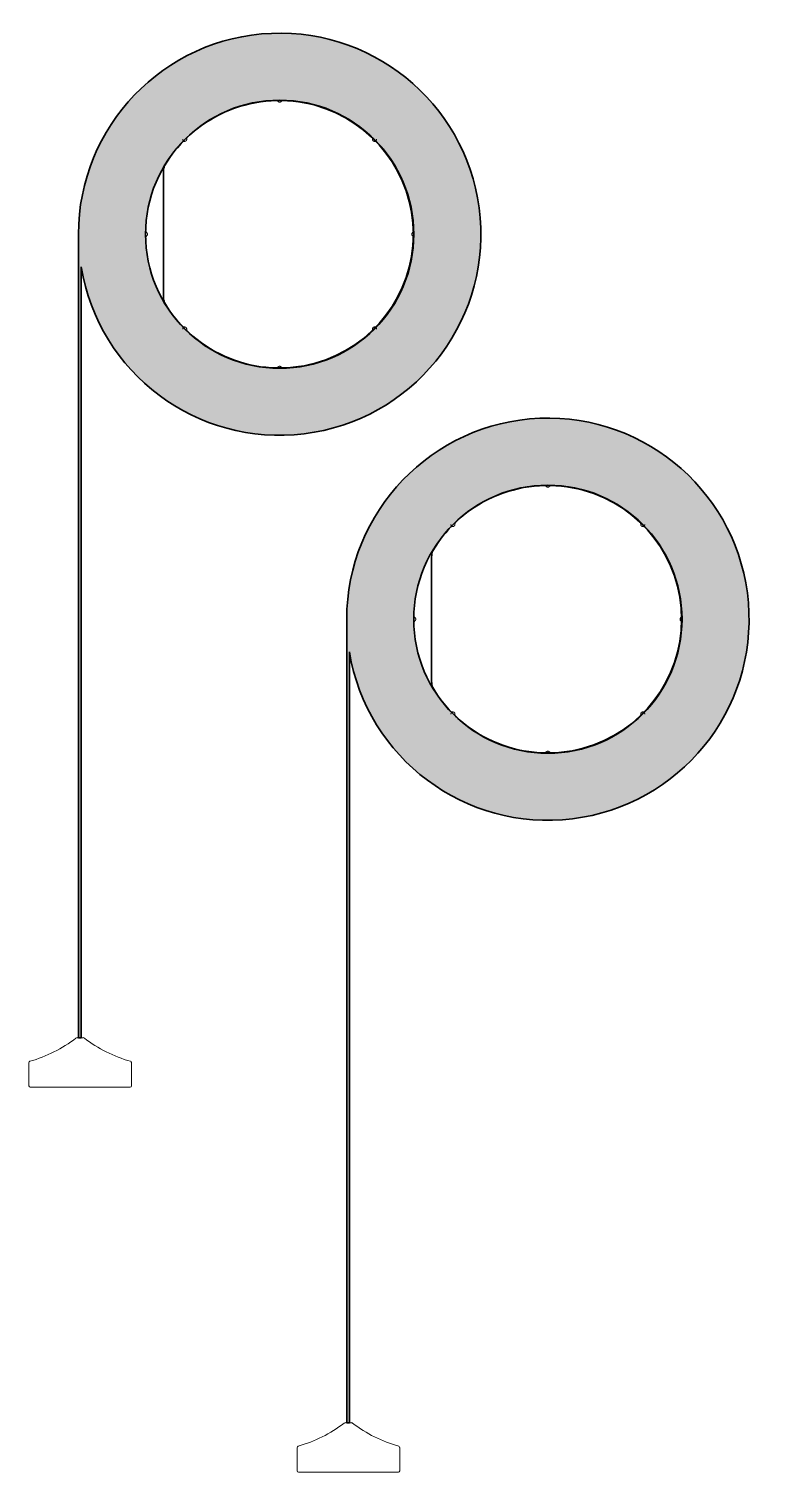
# Model space of a CAD drawing. Header units: inches. Extents: x -2.9 to 2.5, y -0.1 to 10.7.
import ezdxf

# ---------------------------------------------------------------- set-up
doc = ezdxf.new("R2010")
doc.units = ezdxf.units.IN
doc.header["$LTSCALE"] = 0.5
doc.header["$MEASUREMENT"] = 0
doc.linetypes.add('HIDDEN2', pattern=[0.1875, 0.125, -0.0625])
for name, color, linetype, lineweight in [('FABRIC-ROLL', 7, 'Continuous', 30), ('HEMBAR-ENDCAP', 7, 'Continuous', 9), ('SHADE-BRACKET', 7, 'Continuous', 30), ('TUBE', 7, 'HIDDEN2', 18)]:
    doc.layers.add(name, color=color, linetype=linetype, lineweight=lineweight)

# ---------------------------------------------------------------- blocks, each defined once
blk = doc.blocks.new('TUBE-085597')
at = {"layer": 'TUBE', "extrusion": (0, 0, -1)}
for centre, radius, start, end in [((-4.037, 3.87), 1, 46.9513, 88.0487), ((-4.004, 4.84), 0.03, 88.0487, 137.2214), ((-4.037, 4.87), 0.015, 222.7786, 317.2214), ((-4.071, 4.84), 0.03, 42.7786, 91.9513), ((-4.037, 3.87), 1, 91.9513, 133.0487), ((-4.037, 3.87), 1, 1.9513, 43.0487), ((-3.329, 4.533), 0.03, 43.0487, 92.2214), ((-3.33, 4.578), 0.015, 177.7786, 2.2215), ((-3.375, 4.579), 0.03, 357.7786, 46.9513), ((-4.7, 4.579), 0.03, 133.0487, 182.2214), ((-4.746, 4.533), 0.03, 87.7786, 136.9513), ((-4.037, 3.87), 1, 136.9513, 178.0487), ((-3.068, 3.904), 0.03, 312.7786, 1.9513), ((-3.037, 3.87), 0.015, 132.7786, 227.2214), ((-5.037, 3.87), 0.015, 312.7786, 47.2214), ((-5.007, 3.904), 0.03, 178.0487, 227.2214), ((-3.068, 3.837), 0.03, 358.0487, 47.2214), ((-4.037, 3.87), 1, 316.9513, 358.0487), ((-4.037, 3.87), 1, 181.9513, 223.0487), ((-5.007, 3.837), 0.03, 132.7786, 181.9513), ((-3.329, 3.208), 0.03, 267.7786, 316.9513), ((-3.375, 3.162), 0.03, 313.0487, 2.2214), ((-4.037, 3.87), 1, 271.9513, 313.0487), ((-4.037, 3.87), 1, 226.9513, 268.0487), ((-4.7, 3.162), 0.03, 177.7786, 226.9513), ((-4.745, 3.163), 0.015, 357.7786, 182.2214), ((-4.746, 3.208), 0.03, 223.0487, 272.2214), ((-4.004, 2.901), 0.03, 222.7786, 271.9513), ((-4.071, 2.901), 0.03, 268.0487, 317.2214), ((-2.037, 0.998), 1, 46.9513, 88.0487), ((-2.004, 1.968), 0.03, 88.0487, 137.2214), ((-2.071, 1.968), 0.03, 42.7786, 91.9513), ((-2.037, 0.998), 1, 91.9513, 133.0487), ((-1.375, 1.707), 0.03, 357.7786, 46.9513), ((-2.7, 1.707), 0.03, 133.0487, 182.2214), ((-2.037, 0.998), 1, 1.9513, 43.0487), ((-1.329, 1.66), 0.03, 43.0487, 92.2214), ((-1.33, 1.705), 0.015, 177.7786, 2.2215), ((-2.746, 1.66), 0.03, 87.7786, 136.9513), ((-2.037, 0.998), 1, 136.9513, 178.0487), ((-1.068, 1.031), 0.03, 312.7786, 1.9513), ((-1.068, 0.965), 0.03, 358.0487, 47.2214), ((-1.037, 0.998), 0.015, 132.7786, 227.2214), ((-3.037, 0.998), 0.015, 312.7786, 47.2214), ((-3.007, 1.031), 0.03, 178.0487, 227.2214), ((-3.007, 0.965), 0.03, 132.7786, 181.9513), ((-2.037, 0.998), 1, 316.9513, 358.0487), ((-2.037, 0.998), 1, 181.9513, 223.0487), ((-1.329, 0.336), 0.03, 267.7786, 316.9513), ((-1.375, 0.289), 0.03, 313.0487, 2.2214), ((-2.037, 0.998), 1, 271.9513, 313.0487), ((-2.037, 0.998), 1, 226.9513, 268.0487), ((-2.7, 0.289), 0.03, 177.7786, 226.9513), ((-2.745, 0.291), 0.015, 357.7786, 182.2214), ((-2.746, 0.336), 0.03, 223.0487, 272.2214), ((-2.004, 0.029), 0.03, 222.7786, 271.9513), ((-2.037, -0.002), 0.015, 42.7786, 137.2214), ((-2.071, 0.029), 0.03, 268.0487, 317.2214)]:
    blk.add_arc(centre, radius, start, end, dxfattribs=at)
at = {"layer": 'TUBE'}
for centre, start, end in [((4.745, 4.578), 177.7786, 2.2215), ((3.037, 3.87), 312.7786, 47.2214), ((5.037, 3.87), 132.7786, 227.2214), ((3.33, 3.163), 357.7786, 182.2214), ((4.037, 2.87), 42.7786, 137.2214), ((2.037, 1.998), 222.7786, 317.2214), ((2.745, 1.705), 177.7786, 2.2215), ((1.037, 0.998), 312.7786, 47.2214), ((3.037, 0.998), 132.7786, 227.2214), ((1.33, 0.291), 357.7786, 182.2214)]:
    blk.add_arc(centre, 0.015, start, end, dxfattribs=at)
blk = doc.blocks.new('SHADE-BRACKET-085597')
at = {"layer": 'SHADE-BRACKET', "extrusion": (0, 1, 0)}
for p, q in [((4.904, 3.981), (4.904, 4.336)), ((4.904, 3.405), (4.904, 3.76)), ((2.904, 1.108), (2.904, 1.463)), ((2.904, 0.533), (2.904, 0.888))]:
    blk.add_line(p, q, dxfattribs=at)
at = {"layer": 'SHADE-BRACKET', "extrusion": (0, 0, -1)}
for centre, radius, start, end in [((-4.038, 3.87), 0.998, 210.7599, 149.2401), ((-4.779, 4.336), 0.125, 158.8429, 180), ((-4.779, 3.405), 0.125, 180, 201.1571), ((-2.038, 0.998), 0.998, 210.7599, 149.2401), ((-2.779, 1.463), 0.125, 158.8429, 180), ((-2.779, 0.533), 0.125, 180, 201.1571)]:
    blk.add_arc(centre, radius, start, end, dxfattribs=at)
at = {"layer": 'SHADE-BRACKET'}
for points, weights in [([(4.904, 3.981), (4.904, 3.94), (4.904, 3.9)], [1.02263946092, 1.02563389611, 1.02645232207]), ([(4.904, 3.9), (4.904, 3.87), (4.904, 3.84)], [1.02645232207, 1.027067987, 1.02645227568]), ([(4.904, 3.84), (4.904, 3.801), (4.904, 3.76)], [1.02645227568, 1.02563381125, 1.02263946092]), ([(2.904, 1.108), (2.904, 1.068), (2.904, 1.028)], [1.02263946092, 1.02563389611, 1.02645232207]), ([(2.904, 1.028), (2.904, 0.998), (2.904, 0.968)], [1.02645232207, 1.027067987, 1.02645227568]), ([(2.904, 0.968), (2.904, 0.928), (2.904, 0.888)], [1.02645227568, 1.02563381125, 1.02263946092])]:
    blk.add_rational_spline(points, weights, degree=2, dxfattribs=at)
blk = doc.blocks.new('HEMBAR-ENDCAP-085597')
at = {"layer": 'HEMBAR-ENDCAP', "extrusion": (0, 1, 0)}
for p, q in [((5.502, -2.124), (5.511, -2.124)), ((5.511, -2.124), (5.517, -2.124)), ((5.517, -2.124), (5.537, -2.124)), ((5.537, -2.124), (5.545, -2.124)), ((5.545, -2.124), (5.546, -2.124)), ((5.142, -2.309), (5.142, -2.309)), ((5.142, -2.483), (5.142, -2.309)), ((5.906, -2.309), (5.906, -2.324)), ((5.906, -2.468), (5.906, -2.324)), ((5.906, -2.468), (5.906, -2.483)), ((5.221, -2.493), (5.152, -2.493)), ((5.294, -2.493), (5.221, -2.493)), ((5.751, -2.493), (5.294, -2.493)), ((5.834, -2.493), (5.751, -2.493)), ((5.896, -2.493), (5.834, -2.493)), ((3.502, -4.996), (3.511, -4.996)), ((3.511, -4.996), (3.517, -4.996)), ((3.517, -4.996), (3.537, -4.996)), ((3.537, -4.996), (3.545, -4.996)), ((3.545, -4.996), (3.546, -4.996)), ((3.142, -5.181), (3.142, -5.181)), ((3.142, -5.355), (3.142, -5.181)), ((3.906, -5.181), (3.906, -5.197)), ((3.906, -5.341), (3.906, -5.197)), ((3.221, -5.365), (3.152, -5.365)), ((3.294, -5.365), (3.221, -5.365)), ((3.751, -5.365), (3.294, -5.365)), ((3.834, -5.365), (3.751, -5.365)), ((3.896, -5.365), (3.834, -5.365)), ((3.906, -5.341), (3.906, -5.355))]:
    blk.add_line(p, q, dxfattribs=at)
at = {"layer": 'HEMBAR-ENDCAP'}
for centre, start, end in [((4.878, -1.332), 285.6538, 307.7425), ((6.171, -1.332), 232.2575, 254.3462), ((2.878, -4.204), 285.6538, 307.7425), ((4.171, -4.204), 232.2575, 254.3462)]:
    blk.add_arc(centre, 1.005, start, end, dxfattribs=at)
at = {"layer": 'HEMBAR-ENDCAP', "extrusion": (0, 0, -1)}
for centre, radius, start, end in [((-5.502, -2.138), 0.0143, 52.2575, 90.8726), ((-5.547, -2.138), 0.0143, 89.1274, 127.7425), ((-5.152, -2.309), 0.00929, 0, 10.0501), ((-5.152, -2.309), 0.00929, 10.0501, 75.75), ((-5.897, -2.309), 0.00929, 104.25, 180), ((-5.152, -2.483), 0.01, 270, 0), ((-5.896, -2.483), 0.01, 180, 270), ((-3.502, -5.01), 0.0143, 52.2575, 90.8726), ((-3.547, -5.01), 0.0143, 89.1274, 127.7425), ((-3.152, -5.181), 0.00929, 0, 10.0501), ((-3.152, -5.181), 0.00929, 10.0501, 75.75), ((-3.897, -5.181), 0.00929, 104.25, 180), ((-3.152, -5.355), 0.01, 270, 0), ((-3.896, -5.355), 0.01, 180, 270)]:
    blk.add_arc(centre, radius, start, end, dxfattribs=at)
blk = doc.blocks.new('FABRIC-ROLL-085597')
at = {"layer": 'FABRIC-ROLL', "extrusion": (0, 0, -1)}
h = blk.add_hatch(color=254, dxfattribs=at)
edge = h.paths.add_edge_path()
edge.add_arc((-4.038, 3.87), 1.5, 189.3668, 540)
edge.add_line((-5.537, 3.87), (-5.537, -2.124))
edge.add_line((-5.537, -2.124), (-5.517, -2.124))
edge.add_line((-5.517, -2.124), (-5.517, 3.626))
edge = h.paths.add_edge_path(flags=16)
edge.add_arc((-4.037, 3.87), 1, 0, 360)
h = blk.add_hatch(color=254, dxfattribs=at)
edge = h.paths.add_edge_path()
edge.add_arc((-2.038, 0.998), 1.5, 189.3668, 540)
edge.add_line((-3.537, 0.998), (-3.537, -4.996))
edge.add_line((-3.537, -4.996), (-3.517, -4.996))
edge.add_line((-3.517, -4.996), (-3.517, 0.754))
edge = h.paths.add_edge_path(flags=16)
edge.add_arc((-2.037, 0.998), 1, 0, 360)
for p, q in [((5.537, -2.124), (5.537, 3.87)), ((5.517, 3.626), (5.517, -2.124)), ((3.537, -4.996), (3.537, 0.998)), ((3.517, 0.754), (3.517, -4.996)), ((5.517, -2.124), (5.537, -2.124)), ((3.517, -4.996), (3.537, -4.996))]:
    blk.add_line(p, q, dxfattribs=at)
for centre in [(-4.037, 3.87), (-2.037, 0.998)]:
    blk.add_circle(centre, 1, dxfattribs=at)
for centre in [(-4.037, 3.87), (-2.037, 0.998)]:
    blk.add_arc(centre, 1.5, 189.3668, 180, dxfattribs=at)
blk = doc.blocks.new('ROLL-085597')
at = {"layer": 'FABRIC-ROLL', "extrusion": (1.22465e-16, 0, -1)}
blk.add_blockref('FABRIC-ROLL-085597', (-6.315, 0), dxfattribs=at)
at = {"layer": 'HEMBAR-ENDCAP', "extrusion": (1.22465e-16, 0, -1)}
blk.add_blockref('HEMBAR-ENDCAP-085597', (-6.315, 0), dxfattribs=at)
at = {"layer": 'SHADE-BRACKET', "extrusion": (1.22465e-16, 0, -1)}
blk.add_blockref('SHADE-BRACKET-085597', (-6.315, 0), dxfattribs=at)
at = {"layer": 'TUBE', "extrusion": (1.22465e-16, 0, -1)}
blk.add_blockref('TUBE-085597', (-6.315, 0), dxfattribs=at)
blk = doc.blocks.new('SYSTEM-085597')
at = {"layer": 'FABRIC-ROLL'}
blk.add_blockref('ROLL-085597', (0, 0), dxfattribs=at)

msp = doc.modelspace()

# ---------------------------------------------------------------- block references
at = {"layer": 'SHADE-BRACKET'}
msp.add_blockref('SYSTEM-085597', (-3.339, 5.28), dxfattribs=at)

doc.saveas('drawing.dxf')
